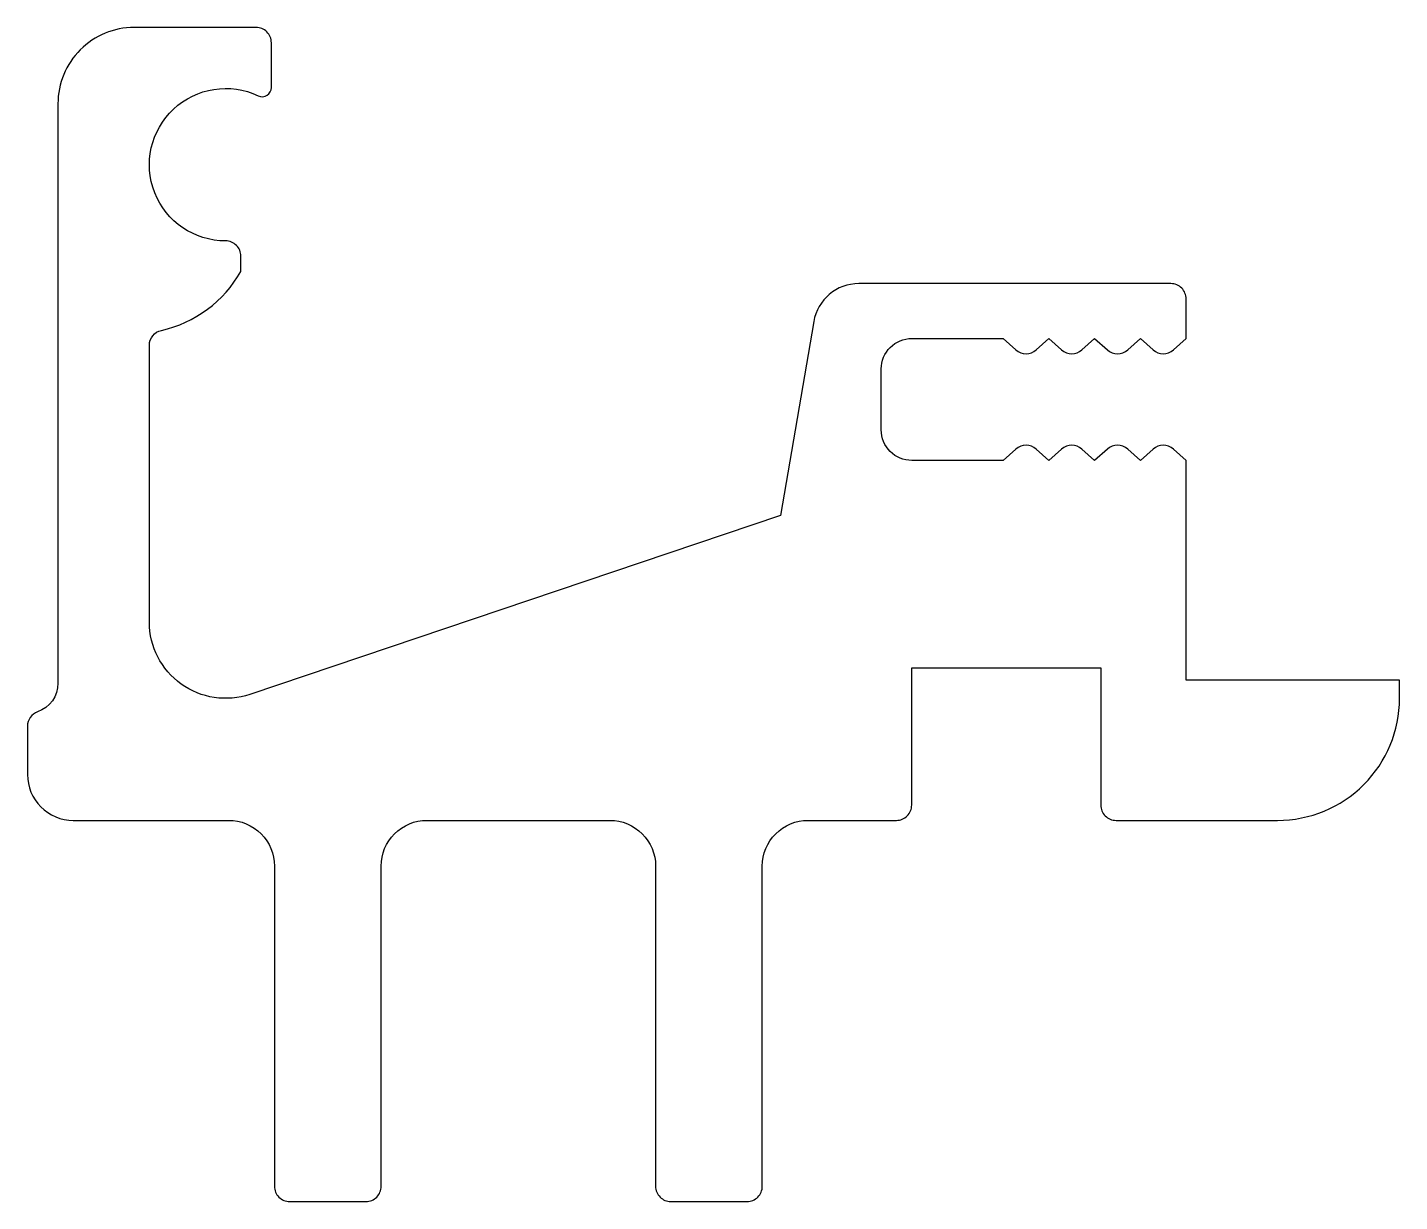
# Model space of a CAD drawing. Extents: x 150.9 to 195.9, y 198.9 to 237.4.
import ezdxf

# ---------------------------------------------------------------- set-up
doc = ezdxf.new("R2010")
doc.units = 0
doc.layers.get('0').update_dxf_attribs({"linetype": 'CONTINUOUS'})

msp = doc.modelspace()

# ---------------------------------------------------------------- linework, layer by layer
msp.add_lwpolyline([(151.263, 214.934, 0.317837), (150.93, 214.462), (150.93, 212.877, 0.414214), (152.43, 211.377), (153.43, 211.377), (157.53, 211.377, -0.414214), (159.03, 209.877), (159.03, 199.377, 0.414214), (159.53, 198.877), (162.03, 198.877, 0.414214), (162.53, 199.377), (162.53, 209.877, -0.414214), (164.03, 211.377), (170.03, 211.377, -0.414214), (171.53, 209.877), (171.53, 199.377, 0.414214), (172.03, 198.877), (174.53, 198.877, 0.414214), (175.03, 199.377), (175.03, 209.877, -0.414214), (176.53, 211.377), (179.43, 211.377, 0.414214), (179.93, 211.877), (179.93, 216.377), (186.13, 216.377), (186.13, 211.877, 0.414214), (186.63, 211.377), (191.93, 211.377, 0.414214), (195.93, 215.377), (195.93, 215.977), (188.93, 215.977), (188.93, 223.177), (188.513, 223.549, 0.381966), (187.846, 223.549), (187.43, 223.177), (187.013, 223.549, 0.381966), (186.346, 223.549), (185.93, 223.177), (185.513, 223.549, 0.381966), (184.846, 223.549), (184.43, 223.177), (184.013, 223.549, 0.381966), (183.346, 223.549), (182.93, 223.177), (179.93, 223.177, -0.414214), (178.93, 224.177), (178.93, 226.177, -0.414214), (179.93, 227.177), (182.93, 227.177), (183.346, 226.804, 0.381966), (184.013, 226.804), (184.43, 227.177), (184.846, 226.804, 0.381966), (185.513, 226.804), (185.93, 227.177), (186.346, 226.804, 0.381966), (187.013, 226.804), (187.43, 227.177), (187.846, 226.804, 0.381966), (188.513, 226.804), (188.93, 227.177), (188.93, 228.477, 0.414214), (188.43, 228.977), (178.195, 228.977, 0.36542), (176.716, 227.73), (175.63, 221.377), (158.228, 215.508, -0.513036), (154.93, 217.877), (154.93, 226.956, -0.351237), (155.321, 227.444, 0.212059), (157.93, 229.377), (157.93, 229.877, 0.414214), (157.43, 230.377, -1.250181), (158.501, 235.135, 0.55076), (158.93, 235.406), (158.93, 236.877, 0.414214), (158.43, 237.377), (154.43, 237.377, 0.414214), (151.93, 234.877), (151.93, 215.877, -0.317837)], format="xyb", close=True)

doc.saveas('drawing.dxf')
